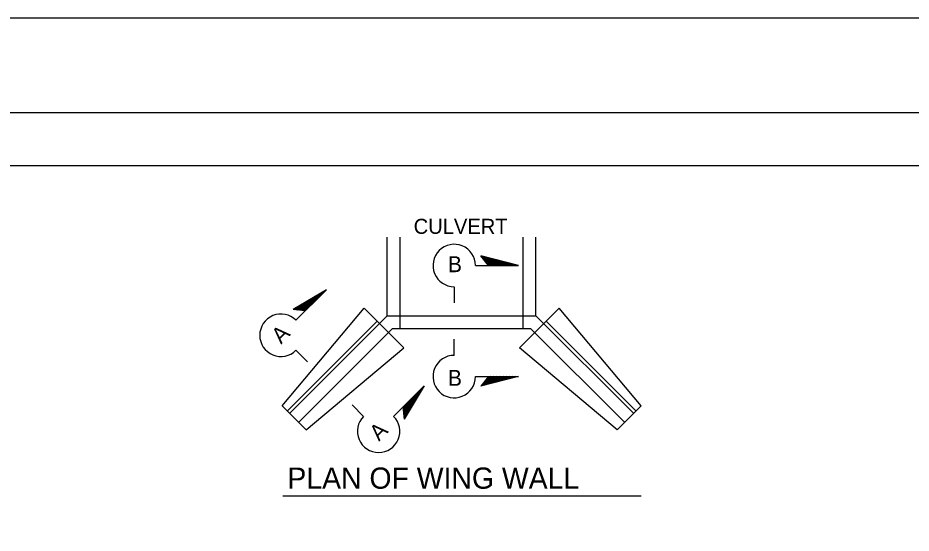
# Model space of a CAD drawing. Extents: x -894 to 866, y -476 to 714.
# Drawn here: x -356.1 to 64.7, y 470.7 to 713.6 of the extents above; entities that cross this region are included whole.
import ezdxf

# ---------------------------------------------------------------- set-up
doc = ezdxf.new("R2010")
doc.units = 0
for name, color, linetype in [('10 Sheet Format', 7, 'Continuous'), ('22 Misc Cnst Det', 7, 'Continuous'), ('57 Undefined', 7, 'Continuous'), ('60 Nongeo Data', 7, 'Continuous')]:
    doc.layers.add(name, color=color, linetype=linetype)

msp = doc.modelspace()

# ---------------------------------------------------------------- linework, layer by layer
at = {"layer": '10 Sheet Format'}
msp.add_line((-813.45, 643.96), (811.55, 643.96), dxfattribs=at)
for points in [[(-894.04, 713.56), (865.96, 713.56), (865.96, -476.44), (-894.04, -476.44)], [(-863.43, 668.96), (836.57, 668.96), (836.57, -431.04), (-863.43, -431.04)], [(-863.43, 668.96), (836.57, 668.96), (836.57, -431.04), (-863.43, -431.04)]]:
    msp.add_lwpolyline(points, close=True, dxfattribs=at)
at = {"layer": '22 Misc Cnst Det'}
for p, q in [((-120.3, 596.84), (-137.98, 601.35)), ((-134.33, 596.84), (-137.98, 601.35)), ((-121.75, 596.84), (-137.6, 600.89)), ((-123.2, 596.84), (-137.22, 600.42)), ((-124.66, 596.84), (-136.85, 599.95)), ((-126.11, 596.84), (-136.47, 599.48)), ((-127.57, 596.84), (-136.09, 599.02)), ((-129.02, 596.84), (-135.71, 598.55)), ((-130.48, 596.84), (-135.33, 598.08)), ((-131.93, 596.84), (-134.95, 597.61)), ((-140.55, 596.93), (-140.55, 596.93)), ((-140.55, 596.84), (-120.3, 596.84)), ((-133.38, 596.84), (-134.57, 597.15)), ((-210.75, 585.36), (-226.45, 576.04)), ((-225.08, 571.03), (-210.75, 585.36)), ((-150.56, 586.84), (-150.56, 579.23)), ((-211.78, 584.33), (-225.85, 575.98)), ((-212.81, 583.3), (-225.25, 575.92)), ((-213.84, 582.27), (-224.65, 575.85)), ((-214.86, 581.24), (-224.05, 575.79)), ((-215.89, 580.22), (-223.46, 575.73)), ((-216.92, 579.19), (-222.86, 575.66)), ((-217.95, 578.16), (-222.26, 575.6)), ((-218.98, 577.13), (-221.66, 575.54)), ((-220.67, 575.43), (-226.45, 576.04)), ((-220.01, 576.1), (-221.06, 575.48)), ((-225.14, 571.09), (-225.14, 571.09)), ((-150.56, 554.48), (-150.56, 562.08)), ((-225.08, 556.89), (-219.7, 551.51)), ((-140.55, 544.48), (-120.3, 544.48)), ((-140.55, 544.39), (-140.55, 544.39)), ((-120.3, 544.48), (-137.98, 539.97)), ((-134.33, 544.48), (-137.98, 539.97)), ((-121.75, 544.48), (-137.6, 540.43)), ((-123.2, 544.48), (-137.22, 540.9)), ((-124.66, 544.48), (-136.85, 541.37)), ((-126.11, 544.48), (-136.47, 541.83)), ((-127.57, 544.48), (-136.09, 542.3)), ((-129.02, 544.48), (-135.71, 542.77)), ((-130.48, 544.48), (-135.33, 543.24)), ((-131.93, 544.48), (-134.95, 543.7)), ((-133.38, 544.48), (-134.57, 544.17)), ((-179.08, 525.74), (-164.76, 540.07)), ((-165.79, 539.04), (-174.14, 524.97)), ((-164.76, 540.07), (-174.08, 524.37)), ((-169.9, 534.93), (-174.39, 527.36)), ((-168.87, 535.96), (-174.33, 526.77)), ((-167.84, 536.98), (-174.26, 526.17)), ((-166.81, 538.01), (-174.2, 525.57)), ((-193.23, 525.74), (-198.61, 531.12)), ((-174.68, 530.15), (-174.08, 524.37)), ((-174.01, 530.81), (-174.64, 529.76)), ((-172.99, 531.84), (-174.58, 529.16)), ((-171.96, 532.87), (-174.51, 528.56)), ((-170.93, 533.9), (-174.45, 527.96)), ((-179.02, 525.68), (-179.02, 525.68))]:
    msp.add_line(p, q, dxfattribs=at)
for centre, start, end in [((-150.56, 596.84), 0, 270.0005), ((-232.15, 563.96), 45, 315.0005), ((-150.56, 544.47), 89.9995, 360), ((-186.16, 518.67), 134.9995, 45)]:
    msp.add_arc(centre, 10, start, end, dxfattribs=at)
at = {"layer": '57 Undefined'}
msp.add_line((-231.22, 488.29), (-62.54, 488.29), dxfattribs=at)
at = {"layer": '60 Nongeo Data'}
for p, q in [((-182.07, 573.19), (-182.07, 610.19)), ((-176.07, 567.19), (-176.07, 610.19)), ((-118.07, 567.19), (-118.07, 610.19)), ((-112.07, 573.19), (-112.07, 610.19)), ((-231.56, 530.76), (-193, 576.73)), ((-174.29, 558.02), (-193, 576.73)), ((-101.14, 576.73), (-119.85, 558.02)), ((-62.57, 530.76), (-101.14, 576.73)), ((-182.07, 573.19), (-228.03, 527.23)), ((-182.07, 573.19), (-112.07, 573.19)), ((-112.07, 573.19), (-66.11, 527.23)), ((-186.85, 570.53), (-229.09, 528.29)), ((-107.3, 570.54), (-65.04, 528.29)), ((-179.58, 567.19), (-223.79, 522.99)), ((-179.58, 567.19), (-114.56, 567.19)), ((-114.56, 567.2), (-70.35, 522.99)), ((-220.25, 519.45), (-174.29, 558.02)), ((-73.88, 519.45), (-119.85, 558.02)), ((-231.56, 530.76), (-220.25, 519.45)), ((-62.57, 530.76), (-73.88, 519.45))]:
    msp.add_line(p, q, dxfattribs=at)

# ---------------------------------------------------------------- texts
at = {"layer": '22 Misc Cnst Det'}
for p in [(-153.59, 593.69), (-153.59, 540.13)]:
    msp.add_text('B', height=7.5, dxfattribs=at).set_placement(p)
for p in [(-232.13, 559.52), (-185.98, 513.73)]:
    msp.add_text('A', height=7.5, rotation=45, dxfattribs=at).set_placement(p)
at = {"layer": '57 Undefined'}
for s, height, p in [('CULVERT', 7.087, (-169.65, 611.76)), ('PLAN OF WING WALL', 10, (-229.13, 491.63))]:
    msp.add_text(s, height=height, dxfattribs=at).set_placement(p)

doc.saveas('drawing.dxf')
